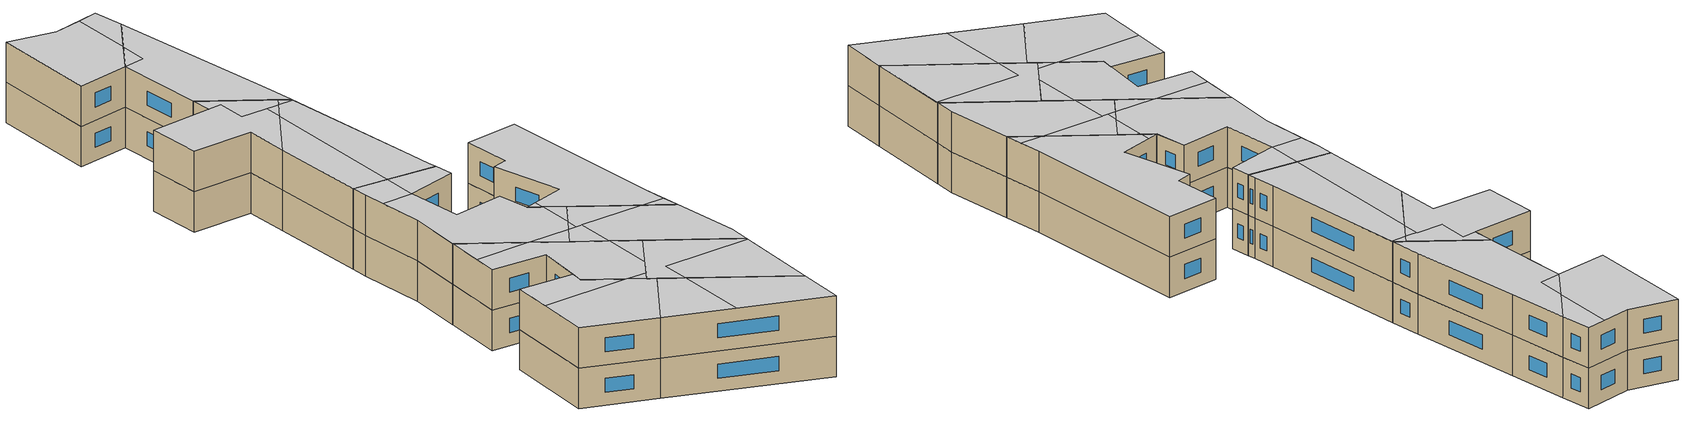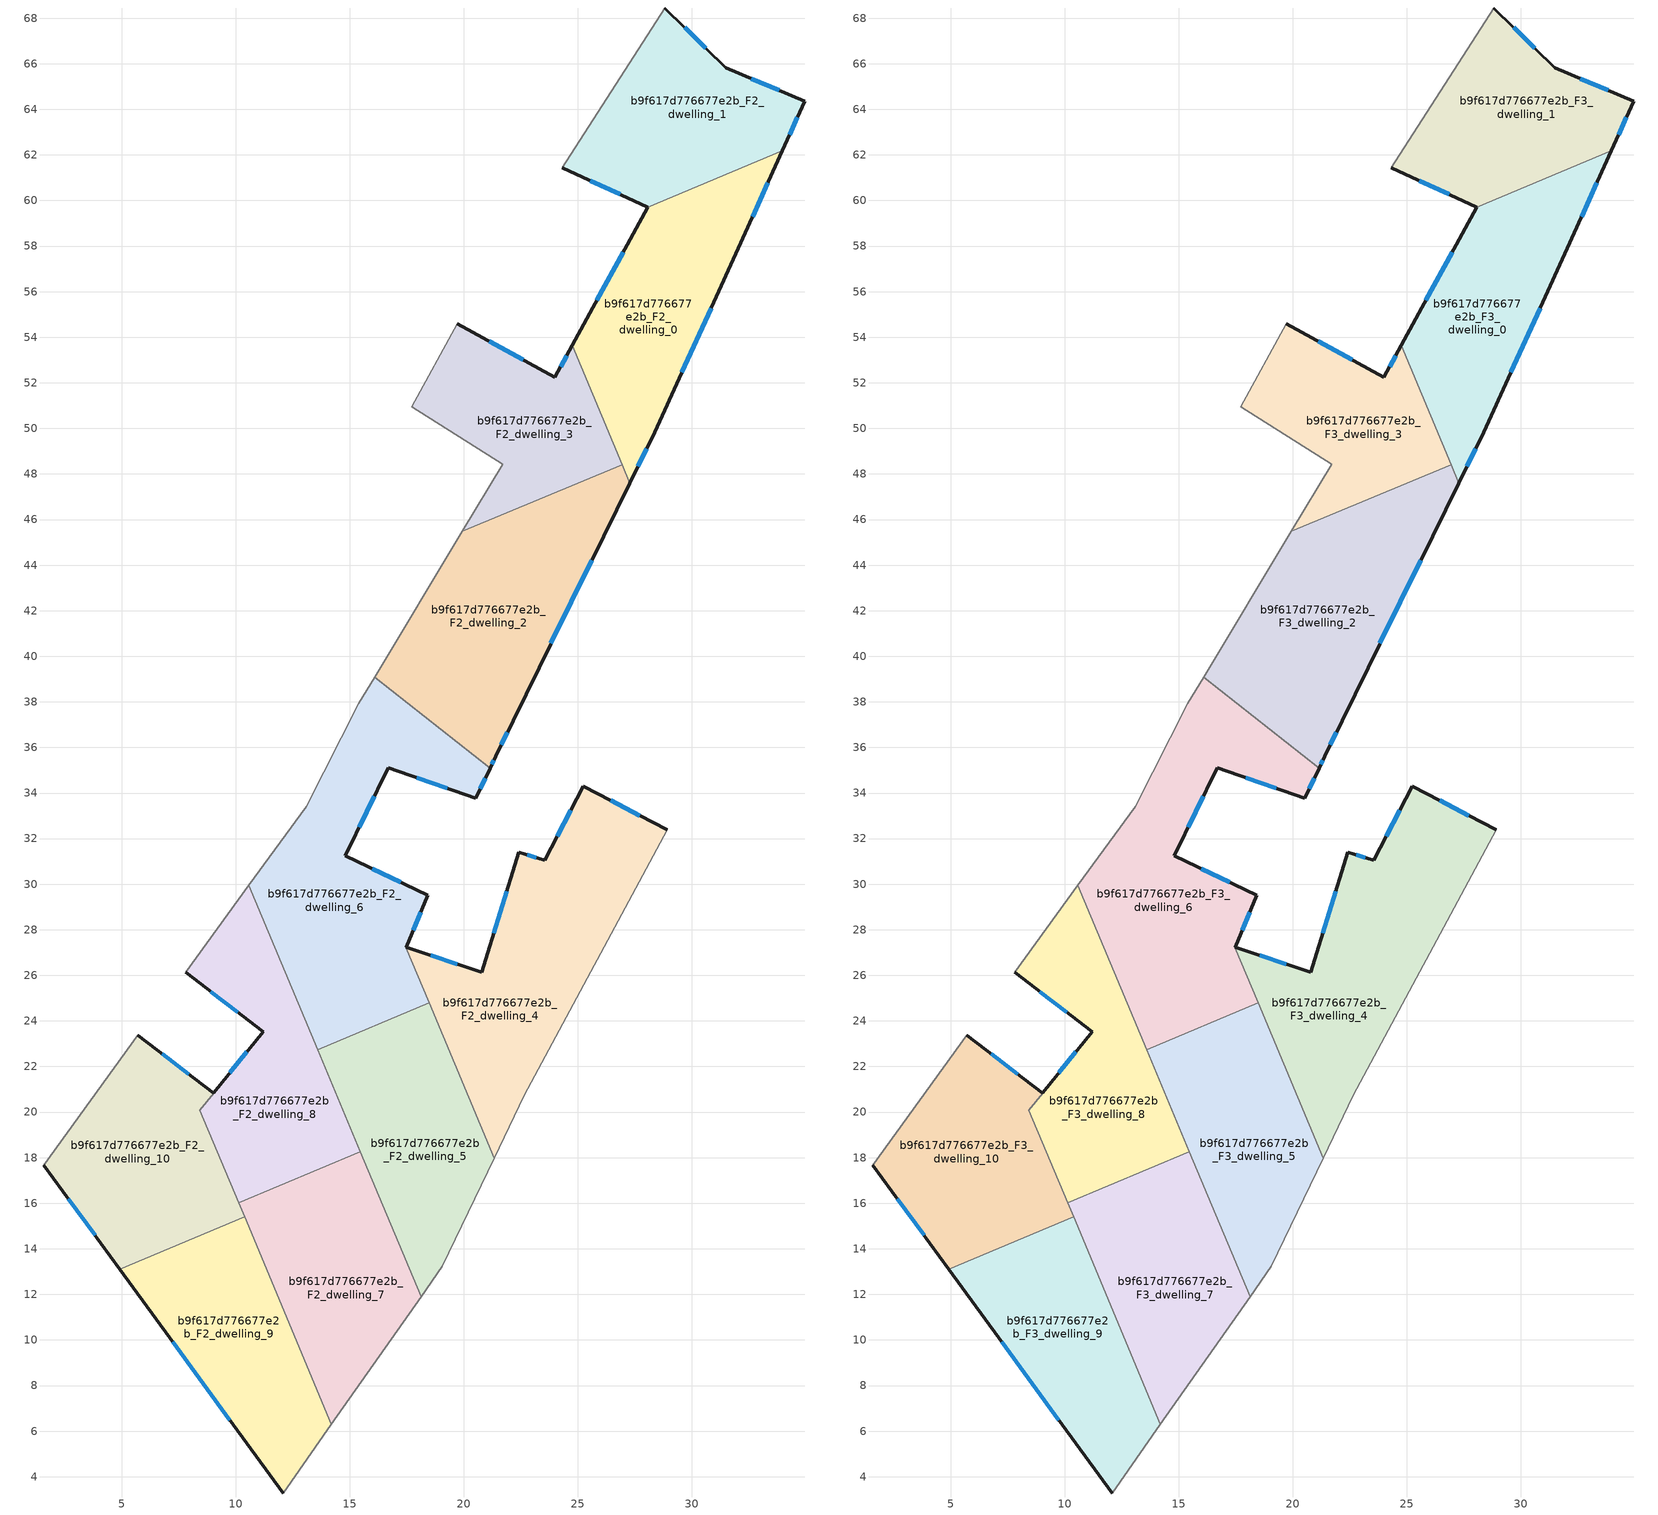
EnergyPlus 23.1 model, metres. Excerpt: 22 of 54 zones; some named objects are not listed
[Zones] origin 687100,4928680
b9f617d776677e2b_F2_dwelling_0
 floor to b9f617d776677e2b_F1_dwelling_0 (EU_floor_Construction): 33.98,62.18 32.04,57.89 28.38,49.83 27.29,47.6 24.76,53.64 28.08,59.71 z6
 wall outside (EU_wall_Construction): 28.08,59.71 24.76,53.64 / 27.29,47.6 28.38,49.83 32.04,57.89 33.98,62.18 z6:9
 wall to b9f617d776677e2b_F2_dwelling_1 (EU_wall_Construction): 33.98,62.18 28.08,59.71 z6:9
 wall to b9f617d776677e2b_F2_dwelling_3 (EU_wall_Construction): 24.76,53.64 26.95,48.41 z6:9
 wall to b9f617d776677e2b_F2_dwelling_2 (EU_wall_Construction): 26.95,48.41 27.29,47.6 z6:9
 window (EU_Window_Construction): 27,57.74 25.84,55.61 / 32.67,59.29 33.35,60.79 / 29.57,52.45 30.85,55.27 / 27.64,48.33 28.03,49.11 z6.98:8.02
b9f617d776677e2b_F2_dwelling_1
 floor to b9f617d776677e2b_F1_dwelling_1 (EU_floor_Construction): 34.96,64.36 33.98,62.18 28.08,59.71 24.32,61.43 28.83,68.45 31.49,65.82 z6
 wall outside (EU_wall_Construction): 24.32,61.43 28.08,59.71 / 33.98,62.18 34.96,64.36 31.49,65.82 28.83,68.45 z6:9
 wall adiabatic (EU_wall_Construction): 28.83,68.45 24.32,61.43 z6:9
 window (EU_Window_Construction): 25.55,60.87 26.86,60.27 / 30.63,66.68 29.7,67.59 / 33.84,64.84 32.62,65.35 / 34.3,62.89 34.64,63.65 z6.98:8.02
b9f617d776677e2b_F2_dwelling_10
 floor to b9f617d776677e2b_F1_dwelling_10 (EU_floor_Construction): 9.02,20.83 8.42,20.08 10.38,15.4 4.91,13.11 1.57,17.67 5.69,23.37 z6
 wall outside (EU_wall_Construction): 1.57,17.67 4.91,13.11 / 9.02,20.83 5.69,23.37 z6:9
 wall to b9f617d776677e2b_F2_dwelling_8 (EU_wall_Construction): 10.12,16.01 8.42,20.08 9.02,20.83 z6:9
 wall to b9f617d776677e2b_F2_dwelling_9 (EU_wall_Construction): 4.91,13.11 10.38,15.4 z6:9
 wall adiabatic (EU_wall_Construction): 5.69,23.37 1.57,17.67 z6:9
 wall to b9f617d776677e2b_F2_dwelling_7 (EU_wall_Construction): 10.38,15.4 10.12,16.01 z6:9
 window (EU_Window_Construction): 2.66,16.19 3.82,14.59 / 7.94,21.66 6.78,22.55 z6.98:8.02
b9f617d776677e2b_F2_dwelling_2
 floor to b9f617d776677e2b_F1_dwelling_2 (EU_floor_Construction): 26.95,48.41 27.29,47.6 22.16,37.17 21.4,35.61 21.16,35.09 16.09,39.08 19.94,45.48 z6
 wall outside (EU_wall_Construction): 21.16,35.09 21.4,35.61 22.16,37.17 27.29,47.6 z6:9
 wall to b9f617d776677e2b_F2_dwelling_6 (EU_wall_Construction): 16.09,39.08 21.16,35.09 z6:9
 wall adiabatic (EU_wall_Construction): 19.94,45.48 16.09,39.08 z6:9
 wall to b9f617d776677e2b_F2_dwelling_3 (EU_wall_Construction): 26.95,48.41 19.94,45.48 z6:9
 window (EU_Window_Construction): 23.83,40.57 25.62,44.21 / 21.65,36.12 21.92,36.67 / 21.24,35.26 21.32,35.44 z6.98:8.02
b9f617d776677e2b_F2_dwelling_3
 floor to b9f617d776677e2b_F1_dwelling_3 (EU_floor_Construction): 24.76,53.64 26.95,48.41 19.94,45.48 21.71,48.43 17.72,50.95 19.72,54.59 24,52.25 z6
 wall outside (EU_wall_Construction): 24.76,53.64 24,52.25 19.72,54.59 z6:9
 wall adiabatic (EU_wall_Construction): 19.72,54.59 17.72,50.95 21.71,48.43 19.94,45.48 z6:9
 window (EU_Window_Construction): 22.61,53.01 21.12,53.83 / 24.51,53.19 24.25,52.7 z6.98:8.02
b9f617d776677e2b_F2_dwelling_4
 floor to b9f617d776677e2b_F1_dwelling_4 (EU_floor_Construction): 28.92,32.38 22.65,20.74 21.33,17.98 17.46,27.23 17.48,27.23 20.79,26.12 22.42,31.39 23.56,31.04 25.25,34.29 z6
 wall outside (EU_wall_Construction): 28.92,32.38 25.25,34.29 23.56,31.04 22.42,31.39 20.79,26.12 17.48,27.23 17.46,27.23 z6:9
 wall adiabatic (EU_wall_Construction): 21.33,17.98 22.65,20.74 28.92,32.38 z6:9
 wall to b9f617d776677e2b_F2_dwelling_5 (EU_wall_Construction): 18.48,24.79 21.33,17.98 z6:9
 wall to b9f617d776677e2b_F2_dwelling_6 (EU_wall_Construction): 17.46,27.23 18.48,24.79 z6:9
 window (EU_Window_Construction): 19.72,26.48 18.56,26.87 / 21.89,29.68 21.32,27.84 / 23.19,31.16 22.79,31.28 / 24.7,33.24 24.11,32.1 / 27.73,33.01 26.45,33.67 z6.98:8.02
b9f617d776677e2b_F2_dwelling_5
 floor to b9f617d776677e2b_F1_dwelling_5 (EU_floor_Construction): 18.48,24.79 21.33,17.98 19.06,13.22 18.13,11.9 13.59,22.75 z6
 wall to b9f617d776677e2b_F2_dwelling_6 (EU_wall_Construction): 18.48,24.79 13.59,22.75 z6:9
 wall adiabatic (EU_wall_Construction): 18.13,11.9 19.06,13.22 21.33,17.98 z6:9
 wall to b9f617d776677e2b_F2_dwelling_7 (EU_wall_Construction): 15.47,18.25 18.13,11.9 z6:9
 wall to b9f617d776677e2b_F2_dwelling_8 (EU_wall_Construction): 13.59,22.74 15.47,18.25 z6:9
b9f617d776677e2b_F2_dwelling_6
 floor to b9f617d776677e2b_F1_dwelling_6 (EU_floor_Construction): 21.16,35.09 20.53,33.76 16.68,35.11 14.8,31.24 18.41,29.51 17.46,27.23 18.48,24.79 13.59,22.75 10.57,29.95 13.08,33.4 15.4,37.93 16.09,39.08 z6
 wall outside (EU_wall_Construction): 17.48,27.23 18.41,29.51 14.8,31.24 16.68,35.11 20.53,33.76 21.16,35.09 z6:9
 wall adiabatic (EU_wall_Construction): 16.09,39.08 15.4,37.93 13.08,33.4 10.57,29.95 z6:9
 wall to b9f617d776677e2b_F2_dwelling_8 (EU_wall_Construction): 10.57,29.95 13.59,22.75 z6:9
 window (EU_Window_Construction): 20.74,34.19 20.95,34.66 / 17.94,34.67 19.28,34.2 / 15.42,32.5 16.07,33.86 / 17.24,30.08 15.98,30.68 / 17.78,27.97 18.11,28.77 z6.98:8.02
b9f617d776677e2b_F2_dwelling_7
 floor to b9f617d776677e2b_F1_dwelling_7 (EU_floor_Construction): 15.47,18.25 18.13,11.9 14.19,6.3 10.12,16.01 z6
 wall adiabatic (EU_wall_Construction): 14.19,6.3 18.13,11.9 z6:9
 wall to b9f617d776677e2b_F2_dwelling_8 (EU_wall_Construction): 15.47,18.25 10.12,16.01 z6:9
 wall to b9f617d776677e2b_F2_dwelling_9 (EU_wall_Construction): 10.38,15.4 14.19,6.3 z6:9
b9f617d776677e2b_F2_dwelling_8
 floor to b9f617d776677e2b_F1_dwelling_8 (EU_floor_Construction): 10.57,29.95 15.47,18.25 10.12,16.01 8.42,20.08 11.19,23.53 7.79,26.12 z6
 wall outside (EU_wall_Construction): 7.79,26.12 11.19,23.53 9.03,20.84 z6:9
 wall adiabatic (EU_wall_Construction): 10.57,29.95 7.79,26.12 z6:9
 window (EU_Window_Construction): 10.49,22.66 9.73,21.71 / 8.9,25.28 10.09,24.38 z6.98:8.02
b9f617d776677e2b_F2_dwelling_9
 floor to b9f617d776677e2b_F1_dwelling_9 (EU_floor_Construction): 10.38,15.4 14.19,6.3 12.07,3.29 4.91,13.11 z6
 wall outside (EU_wall_Construction): 4.91,13.11 12.07,3.29 z6:9
 wall adiabatic (EU_wall_Construction): 12.07,3.29 14.19,6.3 z6:9
 window (EU_Window_Construction): 7.24,9.91 9.74,6.48 z6.98:8.02
b9f617d776677e2b_F3_dwelling_0
 floor to b9f617d776677e2b_F2_dwelling_0 (EU_floor_Construction): 33.98,62.18 32.04,57.89 28.38,49.83 27.29,47.6 24.76,53.64 28.08,59.71 z9
 wall outside (EU_wall_Construction): 28.08,59.71 24.76,53.64 / 27.29,47.6 28.38,49.83 32.04,57.89 33.98,62.18 z9:12
 wall to b9f617d776677e2b_F3_dwelling_1 (EU_wall_Construction): 33.98,62.18 28.08,59.71 z9:12
 wall to b9f617d776677e2b_F3_dwelling_3 (EU_wall_Construction): 24.76,53.64 26.95,48.41 z9:12
 wall to b9f617d776677e2b_F3_dwelling_2 (EU_wall_Construction): 26.95,48.41 27.29,47.6 z9:12
 window (EU_Window_Construction): 27,57.74 25.84,55.61 / 32.67,59.29 33.35,60.79 / 29.57,52.45 30.85,55.27 / 27.64,48.33 28.03,49.11 z9.98:11.02
 ceiling to b9f617d776677e2b_F4_dwelling_0 (EU_floor_Construction): 28.38,49.83 32.04,57.89 33.98,62.18 30.84,60.87 29.64,59 28.08,59.71 24.99,54.05 24.94,53.96 24.76,53.64 27.29,47.6 z12
 ceiling to b9f617d776677e2b_F4_dwelling_1 (EU_floor_Construction): 29.64,59 30.84,60.87 28.08,59.71 z12
b9f617d776677e2b_F3_dwelling_1
 floor to b9f617d776677e2b_F2_dwelling_1 (EU_floor_Construction): 34.96,64.36 33.98,62.18 28.08,59.71 24.32,61.43 28.83,68.45 31.49,65.82 z9
 wall outside (EU_wall_Construction): 24.32,61.43 28.08,59.71 / 33.98,62.18 34.96,64.36 31.49,65.82 28.83,68.45 z9:12
 wall adiabatic (EU_wall_Construction): 28.83,68.45 24.32,61.43 z9:12
 window (EU_Window_Construction): 25.55,60.87 26.86,60.27 / 30.63,66.68 29.7,67.59 / 33.84,64.84 32.62,65.35 / 34.3,62.89 34.64,63.65 z9.98:11.02
 ceiling to b9f617d776677e2b_F4_dwelling_1 (EU_floor_Construction): 30.84,60.87 33.5,64.98 31.49,65.82 28.83,68.45 24.32,61.43 28.08,59.71 z12
 ceiling to b9f617d776677e2b_F4_dwelling_0 (EU_floor_Construction): 33.98,62.18 34.96,64.36 33.5,64.98 30.84,60.87 z12
b9f617d776677e2b_F3_dwelling_10
 floor to b9f617d776677e2b_F2_dwelling_10 (EU_floor_Construction): 9.02,20.83 8.42,20.08 10.38,15.4 4.91,13.11 1.57,17.67 5.69,23.37 z9
 wall outside (EU_wall_Construction): 1.57,17.67 4.91,13.11 / 9.02,20.83 5.69,23.37 z9:12
 wall to b9f617d776677e2b_F3_dwelling_8 (EU_wall_Construction): 10.12,16.01 8.42,20.08 9.02,20.83 z9:12
 wall to b9f617d776677e2b_F3_dwelling_9 (EU_wall_Construction): 4.91,13.11 10.38,15.4 z9:12
 wall adiabatic (EU_wall_Construction): 5.69,23.37 1.57,17.67 z9:12
 wall to b9f617d776677e2b_F3_dwelling_7 (EU_wall_Construction): 10.38,15.4 10.12,16.01 z9:12
 window (EU_Window_Construction): 2.66,16.19 3.82,14.59 / 7.94,21.66 6.78,22.55 z9.98:11.02
 ceiling to b9f617d776677e2b_F4_dwelling_9 (EU_floor_Construction): 10.38,15.4 9.62,17.23 3.92,20.92 1.57,17.67 4.91,13.11 z12
 ceiling to b9f617d776677e2b_F4_dwelling_7 (EU_floor_Construction): 9.62,17.23 8.42,20.08 9.02,20.83 5.69,23.37 3.92,20.92 z12
b9f617d776677e2b_F3_dwelling_2
 floor to b9f617d776677e2b_F2_dwelling_2 (EU_floor_Construction): 26.95,48.41 27.29,47.6 22.16,37.17 21.4,35.61 21.16,35.09 16.09,39.08 19.94,45.48 z9
 wall outside (EU_wall_Construction): 21.16,35.09 21.4,35.61 22.16,37.17 27.29,47.6 z9:12
 wall to b9f617d776677e2b_F3_dwelling_6 (EU_wall_Construction): 16.09,39.08 21.16,35.09 z9:12
 wall adiabatic (EU_wall_Construction): 19.94,45.48 16.09,39.08 z9:12
 wall to b9f617d776677e2b_F3_dwelling_3 (EU_wall_Construction): 26.95,48.41 19.94,45.48 z9:12
 window (EU_Window_Construction): 23.83,40.57 25.62,44.21 / 21.65,36.12 21.92,36.67 / 21.24,35.26 21.32,35.44 z9.98:11.02
 ceiling to b9f617d776677e2b_F4_dwelling_2 (EU_floor_Construction): 22.16,37.17 27.23,47.49 26.26,48.12 24.66,47.46 18.18,37.43 21.16,35.09 21.4,35.61 z12
 ceiling to b9f617d776677e2b_F4_dwelling_3 (EU_floor_Construction): 18.18,37.43 24.66,47.46 19.94,45.48 16.09,39.08 z12
 ceiling to b9f617d776677e2b_F4_dwelling_0 (EU_floor_Construction): 27.23,47.49 27.29,47.6 26.95,48.41 26.26,48.12 z12
b9f617d776677e2b_F3_dwelling_3
 floor to b9f617d776677e2b_F2_dwelling_3 (EU_floor_Construction): 24.76,53.64 26.95,48.41 19.94,45.48 21.71,48.43 17.72,50.95 19.72,54.59 24,52.25 z9
 wall outside (EU_wall_Construction): 24.76,53.64 24,52.25 19.72,54.59 z9:12
 wall adiabatic (EU_wall_Construction): 19.72,54.59 17.72,50.95 21.71,48.43 19.94,45.48 z9:12
 window (EU_Window_Construction): 22.61,53.01 21.12,53.83 / 24.51,53.19 24.25,52.7 z9.98:11.02
 ceiling to b9f617d776677e2b_F4_dwelling_3 (EU_floor_Construction): 24.66,47.46 25.44,48.65 23.68,49.79 24.94,51.74 24,52.25 19.72,54.59 17.72,50.95 21.71,48.43 19.94,45.48 z12
 ceiling to b9f617d776677e2b_F4_dwelling_0 (EU_floor_Construction): 26.95,48.41 24.76,53.64 24.22,52.65 24.16,52.54 24.07,52.38 24,52.25 24.94,51.74 23.68,49.79 26.26,48.12 z12
 ceiling to b9f617d776677e2b_F4_dwelling_2 (EU_floor_Construction): 26.26,48.12 25.44,48.65 24.66,47.46 z12
b9f617d776677e2b_F3_dwelling_4
 floor to b9f617d776677e2b_F2_dwelling_4 (EU_floor_Construction): 28.92,32.38 22.65,20.74 21.33,17.98 17.46,27.23 17.48,27.23 20.79,26.12 22.42,31.39 23.56,31.04 25.25,34.29 z9
 wall outside (EU_wall_Construction): 28.92,32.38 25.25,34.29 23.56,31.04 22.42,31.39 20.79,26.12 17.48,27.23 17.46,27.23 z9:12
 wall adiabatic (EU_wall_Construction): 21.33,17.98 22.65,20.74 28.92,32.38 z9:12
 wall to b9f617d776677e2b_F3_dwelling_5 (EU_wall_Construction): 18.48,24.79 21.33,17.98 z9:12
 wall to b9f617d776677e2b_F3_dwelling_6 (EU_wall_Construction): 17.46,27.23 18.48,24.79 z9:12
 window (EU_Window_Construction): 19.72,26.48 18.56,26.87 / 21.89,29.68 21.32,27.84 / 23.19,31.16 22.79,31.28 / 24.7,33.24 24.11,32.1 / 27.73,33.01 26.45,33.67 z9.98:11.02
 ceiling to b9f617d776677e2b_F4_dwelling_4 (EU_floor_Construction): 22.65,20.74 28.92,32.38 25.25,34.29 23.56,31.04 22.42,31.39 20.79,26.12 18.32,26.95 17.87,26.26 20.42,20.17 21.92,19.2 z12
 ceiling to b9f617d776677e2b_F4_dwelling_6 (EU_floor_Construction): 21.33,17.98 21.92,19.2 20.42,20.17 z12
 ceiling to b9f617d776677e2b_F4_dwelling_5 (EU_floor_Construction): 17.87,26.26 18.32,26.95 17.48,27.23 17.46,27.23 z12
b9f617d776677e2b_F3_dwelling_5
 floor to b9f617d776677e2b_F2_dwelling_5 (EU_floor_Construction): 18.48,24.79 21.33,17.98 19.06,13.22 18.13,11.9 13.59,22.75 z9
 wall to b9f617d776677e2b_F3_dwelling_6 (EU_wall_Construction): 18.48,24.79 13.59,22.75 z9:12
 wall adiabatic (EU_wall_Construction): 18.13,11.9 19.06,13.22 21.33,17.98 z9:12
 wall to b9f617d776677e2b_F3_dwelling_7 (EU_wall_Construction): 15.47,18.25 18.13,11.9 z9:12
 wall to b9f617d776677e2b_F3_dwelling_8 (EU_wall_Construction): 13.59,22.74 15.47,18.25 z9:12
 ceiling to b9f617d776677e2b_F4_dwelling_6 (EU_floor_Construction): 19.06,13.22 21.33,17.98 20.42,20.17 16.24,22.87 14.6,20.34 18.13,11.9 z12
 ceiling to b9f617d776677e2b_F4_dwelling_4 (EU_floor_Construction): 20.42,20.17 18.48,24.79 16.35,23.9 15.85,23.12 z12
 ceiling to b9f617d776677e2b_F4_dwelling_5 (EU_floor_Construction): 15.85,23.12 16.35,23.9 15.32,23.47 z12
 ceiling to b9f617d776677e2b_F4_dwelling_7 (EU_floor_Construction): 14.6,20.34 16.24,22.87 15.32,23.47 13.59,22.75 z12
b9f617d776677e2b_F3_dwelling_6
 floor to b9f617d776677e2b_F2_dwelling_6 (EU_floor_Construction): 21.16,35.09 20.53,33.76 16.68,35.11 14.8,31.24 18.41,29.51 17.46,27.23 18.48,24.79 13.59,22.75 10.57,29.95 13.08,33.4 15.4,37.93 16.09,39.08 z9
 wall outside (EU_wall_Construction): 17.48,27.23 18.41,29.51 14.8,31.24 16.68,35.11 20.53,33.76 21.16,35.09 z9:12
 wall adiabatic (EU_wall_Construction): 16.09,39.08 15.4,37.93 13.08,33.4 10.57,29.95 z9:12
 wall to b9f617d776677e2b_F3_dwelling_8 (EU_wall_Construction): 10.57,29.95 13.59,22.75 z9:12
 window (EU_Window_Construction): 20.74,34.19 20.95,34.66 / 17.94,34.67 19.28,34.2 / 15.42,32.5 16.07,33.86 / 17.24,30.08 15.98,30.68 / 17.78,27.97 18.11,28.77 z9.98:11.02
 ceiling to b9f617d776677e2b_F4_dwelling_5 (EU_floor_Construction): 16.35,23.9 17.87,26.26 17.46,27.23 18.41,29.51 14.8,31.24 16.68,35.11 16.72,35.1 14.64,36.45 13.08,33.4 10.57,29.95 12.53,25.27 15.32,23.47 z12
 ceiling to b9f617d776677e2b_F4_dwelling_2 (EU_floor_Construction): 20.53,33.76 21.16,35.09 18.18,37.43 16.69,35.12 16.72,35.1 z12
 ceiling adiabatic (EU_roof_Construction): 15.32,23.47 12.54,25.27 13.59,22.75 z12
 ceiling to b9f617d776677e2b_F4_dwelling_4 (EU_floor_Construction): 18.48,24.79 17.87,26.26 16.35,23.9 z12
 ceiling to b9f617d776677e2b_F4_dwelling_3 (EU_floor_Construction): 16.69,35.12 18.18,37.43 16.09,39.08 15.4,37.93 14.64,36.45 z12
b9f617d776677e2b_F3_dwelling_7
 floor to b9f617d776677e2b_F2_dwelling_7 (EU_floor_Construction): 15.47,18.25 18.13,11.9 14.19,6.3 10.12,16.01 z9
 wall adiabatic (EU_wall_Construction): 14.19,6.3 18.13,11.9 z9:12
 wall to b9f617d776677e2b_F3_dwelling_8 (EU_wall_Construction): 15.47,18.25 10.12,16.01 z9:12
 wall to b9f617d776677e2b_F3_dwelling_9 (EU_wall_Construction): 10.38,15.4 14.19,6.3 z9:12
 ceiling to b9f617d776677e2b_F4_dwelling_8 (EU_floor_Construction): 14.19,6.3 18.05,11.78 12.34,15.47 11.13,13.6 z12
 ceiling adiabatic (EU_roof_Construction): 18.05,11.78 18.13,11.9 15.47,18.25 10.12,16.01 11.13,13.6 12.34,15.47 z12
b9f617d776677e2b_F3_dwelling_8
 floor to b9f617d776677e2b_F2_dwelling_8 (EU_floor_Construction): 10.57,29.95 15.47,18.25 10.12,16.01 8.42,20.08 11.19,23.53 7.79,26.12 z9
 wall outside (EU_wall_Construction): 7.79,26.12 11.19,23.53 9.03,20.84 z9:12
 wall adiabatic (EU_wall_Construction): 10.57,29.95 7.79,26.12 z9:12
 window (EU_Window_Construction): 10.49,22.66 9.73,21.71 / 8.9,25.28 10.09,24.38 z9.98:11.02
 ceiling to b9f617d776677e2b_F4_dwelling_7 (EU_floor_Construction): 12.43,16.98 14.6,20.34 12.54,25.27 8.89,27.63 7.79,26.12 11.19,23.53 8.42,20.08 9.62,17.23 10.96,16.36 z12
 ceiling to b9f617d776677e2b_F4_dwelling_5 (EU_floor_Construction): 12.53,25.27 10.57,29.95 8.89,27.63 z12
 ceiling to b9f617d776677e2b_F4_dwelling_6 (EU_floor_Construction): 15.47,18.25 14.6,20.34 12.43,16.98 z12
 ceiling to b9f617d776677e2b_F4_dwelling_9 (EU_floor_Construction): 10.96,16.36 9.62,17.23 10.13,16.02 z12
b9f617d776677e2b_F3_dwelling_9
 floor to b9f617d776677e2b_F2_dwelling_9 (EU_floor_Construction): 10.38,15.4 14.19,6.3 12.07,3.29 4.91,13.11 z9
 wall outside (EU_wall_Construction): 4.91,13.11 12.07,3.29 z9:12
 wall adiabatic (EU_wall_Construction): 12.07,3.29 14.19,6.3 z9:12
 window (EU_Window_Construction): 7.24,9.91 9.74,6.48 z9.98:11.02
 ceiling to b9f617d776677e2b_F4_dwelling_8 (EU_floor_Construction): 12.07,3.29 14.19,6.3 11.13,13.6 8.04,8.82 z12
 ceiling to b9f617d776677e2b_F4_dwelling_9 (EU_floor_Construction): 8.04,8.82 11.13,13.6 10.38,15.4 4.91,13.11 z12
[Building]
EU S2 Campaign: North Axis=0; Terrain=City; Solar Distribution=FullExterior
[Site:Location]
Bologna: Latitude=44.5; Longitude=11.25; Time Zone=1; Elevation=37
[SizingPeriod:WeatherFileDays]
AnnualSizingPeriod: Begin Month=1; Begin Day of Month=1; End Month=12; End Day of Month=31; Day of Week for Start Day=Monday; Use Weather File Daylight Saving Period=No; Use Weather File Rain and Snow Indicators=No
[MATERIAL]
EU_InternalMass_Material: Roughness=MediumRough; Thickness=0.1; Conductivity=1; Density=1800; Specific Heat=900; Thermal Absorptance=0.9; Solar Absorptance=0.7; Visible Absorptance=0.7
[MATERIAL:NOMASS] Roughness=MediumRough; Thermal Absorptance=0.9; Solar Absorptance=0.7; Visible Absorptance=0.7
Name | Thermal Resistance
EU_wall_NoMass | 0.905828
EU_roof_NoMass | 0.37593
EU_floor_NoMass | 0.67114
[WINDOWMATERIAL:SIMPLEGLAZINGSYSTEM]
EU_Window_SimpleGlazing: UFactor=4.52486; Solar Heat Gain Coefficient=0.85; Visible Transmittance=0.85
[CONSTRUCTION]
EU_wall_Construction: EU_wall_NoMass
EU_roof_Construction: EU_roof_NoMass
EU_floor_Construction: EU_floor_NoMass
EU_Window_Construction: EU_Window_SimpleGlazing
EU_InternalMass_Construction: EU_InternalMass_Material
[ZONE] Type=1; Multiplier=1; Ceiling Height=autocalculate; Floor Area=autocalculate; Part of Total Floor Area=Yes
Name | Volume
b9f617d776677e2b_F2_dwelling_0; b9f617d776677e2b_F3_dwelling_0 | 158.982
b9f617d776677e2b_F2_dwelling_1; b9f617d776677e2b_F3_dwelling_1 | 143.925
b9f617d776677e2b_F2_dwelling_10; b9f617d776677e2b_F3_dwelling_10 | 153.901
b9f617d776677e2b_F2_dwelling_2; b9f617d776677e2b_F3_dwelling_2 | 199.833
b9f617d776677e2b_F2_dwelling_3; b9f617d776677e2b_F3_dwelling_3 | 125.768
b9f617d776677e2b_F2_dwelling_4; b9f617d776677e2b_F3_dwelling_4 | 207.779
b9f617d776677e2b_F2_dwelling_5; b9f617d776677e2b_F3_dwelling_5 | 154.467
b9f617d776677e2b_F2_dwelling_6; b9f617d776677e2b_F3_dwelling_6 | 220.916
b9f617d776677e2b_F2_dwelling_7; b9f617d776677e2b_F3_dwelling_7 | 151.447
b9f617d776677e2b_F2_dwelling_8; b9f617d776677e2b_F3_dwelling_8 | 149.003
b9f617d776677e2b_F2_dwelling_9; b9f617d776677e2b_F3_dwelling_9 | 151.449
[INTERNALMASS] Construction=EU_InternalMass_Construction
Name | Zone or ZoneList | Surface Area
b9f617d776677e2b_F2_dwelling_0_EU_InternalMass | b9f617d776677e2b_F2_dwelling_0 | 52.9936
b9f617d776677e2b_F2_dwelling_1_EU_InternalMass | b9f617d776677e2b_F2_dwelling_1 | 47.975
b9f617d776677e2b_F2_dwelling_2_EU_InternalMass | b9f617d776677e2b_F2_dwelling_2 | 66.6105
b9f617d776677e2b_F2_dwelling_3_EU_InternalMass | b9f617d776677e2b_F2_dwelling_3 | 41.9224
b9f617d776677e2b_F2_dwelling_4_EU_InternalMass | b9f617d776677e2b_F2_dwelling_4 | 69.261
b9f617d776677e2b_F2_dwelling_5_EU_InternalMass | b9f617d776677e2b_F2_dwelling_5 | 51.4889
b9f617d776677e2b_F2_dwelling_6_EU_InternalMass | b9f617d776677e2b_F2_dwelling_6 | 73.6365
b9f617d776677e2b_F2_dwelling_7_EU_InternalMass | b9f617d776677e2b_F2_dwelling_7 | 50.482
b9f617d776677e2b_F2_dwelling_8_EU_InternalMass | b9f617d776677e2b_F2_dwelling_8 | 49.6682
b9f617d776677e2b_F2_dwelling_9_EU_InternalMass | b9f617d776677e2b_F2_dwelling_9 | 50.4827
b9f617d776677e2b_F2_dwelling_10_EU_InternalMass | b9f617d776677e2b_F2_dwelling_10 | 51.3006
b9f617d776677e2b_F3_dwelling_0_EU_InternalMass | b9f617d776677e2b_F3_dwelling_0 | 52.9936
b9f617d776677e2b_F3_dwelling_1_EU_InternalMass | b9f617d776677e2b_F3_dwelling_1 | 47.975
b9f617d776677e2b_F3_dwelling_2_EU_InternalMass | b9f617d776677e2b_F3_dwelling_2 | 66.6105
b9f617d776677e2b_F3_dwelling_3_EU_InternalMass | b9f617d776677e2b_F3_dwelling_3 | 41.9224
b9f617d776677e2b_F3_dwelling_4_EU_InternalMass | b9f617d776677e2b_F3_dwelling_4 | 69.261
b9f617d776677e2b_F3_dwelling_5_EU_InternalMass | b9f617d776677e2b_F3_dwelling_5 | 51.4889
b9f617d776677e2b_F3_dwelling_6_EU_InternalMass | b9f617d776677e2b_F3_dwelling_6 | 73.6365
b9f617d776677e2b_F3_dwelling_7_EU_InternalMass | b9f617d776677e2b_F3_dwelling_7 | 50.482
b9f617d776677e2b_F3_dwelling_8_EU_InternalMass | b9f617d776677e2b_F3_dwelling_8 | 49.6682
b9f617d776677e2b_F3_dwelling_9_EU_InternalMass | b9f617d776677e2b_F3_dwelling_9 | 50.4827
b9f617d776677e2b_F3_dwelling_10_EU_InternalMass | b9f617d776677e2b_F3_dwelling_10 | 51.3006
[OTHEREQUIPMENT] Fuel Type=Electricity; Design Level Calculation Method=Watts/Area; Power per Zone Floor Area=1; Fraction Latent=0; Fraction Radiant=0; Fraction Lost=0; Carbon Dioxide Generation Rate=0; EndUse Subcategory=EU_Step8_InternalGains
Name | Zone or ZoneList or Space or SpaceList | Schedule
EU_Step8_InternalGain_b9f617d776677e2b_F2_dwelling_0_f000 | b9f617d776677e2b_F2_dwelling_0 | EU_Step8_GainSchedule_b9f617d776677e2b_F2_dwelling_0_f000
EU_Step8_InternalGain_b9f617d776677e2b_F2_dwelling_1_f000 | b9f617d776677e2b_F2_dwelling_1 | EU_Step8_GainSchedule_b9f617d776677e2b_F2_dwelling_1_f000
EU_Step8_InternalGain_b9f617d776677e2b_F2_dwelling_2_f000 | b9f617d776677e2b_F2_dwelling_2 | EU_Step8_GainSchedule_b9f617d776677e2b_F2_dwelling_2_f000
EU_Step8_InternalGain_b9f617d776677e2b_F2_dwelling_3_f000 | b9f617d776677e2b_F2_dwelling_3 | EU_Step8_GainSchedule_b9f617d776677e2b_F2_dwelling_3_f000
EU_Step8_InternalGain_b9f617d776677e2b_F2_dwelling_4_f000 | b9f617d776677e2b_F2_dwelling_4 | EU_Step8_GainSchedule_b9f617d776677e2b_F2_dwelling_4_f000
EU_Step8_InternalGain_b9f617d776677e2b_F2_dwelling_5_f000 | b9f617d776677e2b_F2_dwelling_5 | EU_Step8_GainSchedule_b9f617d776677e2b_F2_dwelling_5_f000
EU_Step8_InternalGain_b9f617d776677e2b_F2_dwelling_6_f000 | b9f617d776677e2b_F2_dwelling_6 | EU_Step8_GainSchedule_b9f617d776677e2b_F2_dwelling_6_f000
EU_Step8_InternalGain_b9f617d776677e2b_F2_dwelling_7_f000 | b9f617d776677e2b_F2_dwelling_7 | EU_Step8_GainSchedule_b9f617d776677e2b_F2_dwelling_7_f000
EU_Step8_InternalGain_b9f617d776677e2b_F2_dwelling_8_f000 | b9f617d776677e2b_F2_dwelling_8 | EU_Step8_GainSchedule_b9f617d776677e2b_F2_dwelling_8_f000
EU_Step8_InternalGain_b9f617d776677e2b_F2_dwelling_9_f000 | b9f617d776677e2b_F2_dwelling_9 | EU_Step8_GainSchedule_b9f617d776677e2b_F2_dwelling_9_f000
EU_Step8_InternalGain_b9f617d776677e2b_F2_dwelling_10_f000 | b9f617d776677e2b_F2_dwelling_10 | EU_Step8_GainSchedule_b9f617d776677e2b_F2_dwelling_10_f000
EU_Step8_InternalGain_b9f617d776677e2b_F3_dwelling_0_f000 | b9f617d776677e2b_F3_dwelling_0 | EU_Step8_GainSchedule_b9f617d776677e2b_F3_dwelling_0_f000
EU_Step8_InternalGain_b9f617d776677e2b_F3_dwelling_1_f000 | b9f617d776677e2b_F3_dwelling_1 | EU_Step8_GainSchedule_b9f617d776677e2b_F3_dwelling_1_f000
EU_Step8_InternalGain_b9f617d776677e2b_F3_dwelling_2_f000 | b9f617d776677e2b_F3_dwelling_2 | EU_Step8_GainSchedule_b9f617d776677e2b_F3_dwelling_2_f000
EU_Step8_InternalGain_b9f617d776677e2b_F3_dwelling_3_f000 | b9f617d776677e2b_F3_dwelling_3 | EU_Step8_GainSchedule_b9f617d776677e2b_F3_dwelling_3_f000
EU_Step8_InternalGain_b9f617d776677e2b_F3_dwelling_4_f000 | b9f617d776677e2b_F3_dwelling_4 | EU_Step8_GainSchedule_b9f617d776677e2b_F3_dwelling_4_f000
EU_Step8_InternalGain_b9f617d776677e2b_F3_dwelling_5_f000 | b9f617d776677e2b_F3_dwelling_5 | EU_Step8_GainSchedule_b9f617d776677e2b_F3_dwelling_5_f000
EU_Step8_InternalGain_b9f617d776677e2b_F3_dwelling_6_f000 | b9f617d776677e2b_F3_dwelling_6 | EU_Step8_GainSchedule_b9f617d776677e2b_F3_dwelling_6_f000
EU_Step8_InternalGain_b9f617d776677e2b_F3_dwelling_7_f000 | b9f617d776677e2b_F3_dwelling_7 | EU_Step8_GainSchedule_b9f617d776677e2b_F3_dwelling_7_f000
EU_Step8_InternalGain_b9f617d776677e2b_F3_dwelling_8_f000 | b9f617d776677e2b_F3_dwelling_8 | EU_Step8_GainSchedule_b9f617d776677e2b_F3_dwelling_8_f000
EU_Step8_InternalGain_b9f617d776677e2b_F3_dwelling_9_f000 | b9f617d776677e2b_F3_dwelling_9 | EU_Step8_GainSchedule_b9f617d776677e2b_F3_dwelling_9_f000
EU_Step8_InternalGain_b9f617d776677e2b_F3_dwelling_10_f000 | b9f617d776677e2b_F3_dwelling_10 | EU_Step8_GainSchedule_b9f617d776677e2b_F3_dwelling_10_f000
[ZONEVENTILATION:DESIGNFLOWRATE] Schedule=EU_AlwaysOn; Design Flow Rate Calculation Method=AirChanges/Hour; Air Changes per Hour=0.73129; Ventilation Type=Natural; Fan Pressure Rise=0; Fan Total Efficiency=1; Constant Term Coefficient=1; Temperature Term Coefficient=0; Velocity Term Coefficient=0; Velocity Squared Term Coefficient=0; Minimum Indoor Temperature=-100; Maximum Indoor Temperature=100; Delta Temperature=-100; Minimum Outdoor Temperature=-100; Maximum Outdoor Temperature=100; Maximum Wind Speed=40
Name | Zone or ZoneList or Space or SpaceList
EU_ConstantAir_b9f617d776677e2b_F2_dwelling_0 | b9f617d776677e2b_F2_dwelling_0
EU_ConstantAir_b9f617d776677e2b_F2_dwelling_1 | b9f617d776677e2b_F2_dwelling_1
EU_ConstantAir_b9f617d776677e2b_F2_dwelling_2 | b9f617d776677e2b_F2_dwelling_2
EU_ConstantAir_b9f617d776677e2b_F2_dwelling_3 | b9f617d776677e2b_F2_dwelling_3
EU_ConstantAir_b9f617d776677e2b_F2_dwelling_4 | b9f617d776677e2b_F2_dwelling_4
EU_ConstantAir_b9f617d776677e2b_F2_dwelling_5 | b9f617d776677e2b_F2_dwelling_5
EU_ConstantAir_b9f617d776677e2b_F2_dwelling_6 | b9f617d776677e2b_F2_dwelling_6
EU_ConstantAir_b9f617d776677e2b_F2_dwelling_7 | b9f617d776677e2b_F2_dwelling_7
EU_ConstantAir_b9f617d776677e2b_F2_dwelling_8 | b9f617d776677e2b_F2_dwelling_8
EU_ConstantAir_b9f617d776677e2b_F2_dwelling_9 | b9f617d776677e2b_F2_dwelling_9
EU_ConstantAir_b9f617d776677e2b_F2_dwelling_10 | b9f617d776677e2b_F2_dwelling_10
EU_ConstantAir_b9f617d776677e2b_F3_dwelling_0 | b9f617d776677e2b_F3_dwelling_0
EU_ConstantAir_b9f617d776677e2b_F3_dwelling_1 | b9f617d776677e2b_F3_dwelling_1
EU_ConstantAir_b9f617d776677e2b_F3_dwelling_2 | b9f617d776677e2b_F3_dwelling_2
EU_ConstantAir_b9f617d776677e2b_F3_dwelling_3 | b9f617d776677e2b_F3_dwelling_3
EU_ConstantAir_b9f617d776677e2b_F3_dwelling_4 | b9f617d776677e2b_F3_dwelling_4
EU_ConstantAir_b9f617d776677e2b_F3_dwelling_5 | b9f617d776677e2b_F3_dwelling_5
EU_ConstantAir_b9f617d776677e2b_F3_dwelling_6 | b9f617d776677e2b_F3_dwelling_6
EU_ConstantAir_b9f617d776677e2b_F3_dwelling_7 | b9f617d776677e2b_F3_dwelling_7
EU_ConstantAir_b9f617d776677e2b_F3_dwelling_8 | b9f617d776677e2b_F3_dwelling_8
EU_ConstantAir_b9f617d776677e2b_F3_dwelling_9 | b9f617d776677e2b_F3_dwelling_9
EU_ConstantAir_b9f617d776677e2b_F3_dwelling_10 | b9f617d776677e2b_F3_dwelling_10
[HVACTEMPLATE:ZONE:IDEALLOADSAIRSYSTEM] System Availability Schedule=EU_AlwaysOn; Maximum Heating Supply Air Temperature=50; Minimum Cooling Supply Air Temperature=13; Maximum Heating Supply Air Humidity Ratio=0.0156; Minimum Cooling Supply Air Humidity Ratio=0.0077; Heating Limit=NoLimit; Cooling Limit=NoLimit; Heating Availability Schedule=EU_AlwaysOn; Cooling Availability Schedule=EU_CoolingOff; Dehumidification Control Type=ConstantSensibleHeatRatio; Cooling Sensible Heat Ratio=0.7; Dehumidification Setpoint=60; Humidification Control Type=None; Humidification Setpoint=30; Outdoor Air Method=None; Outdoor Air Flow Rate per Person=0.00944; Outdoor Air Flow Rate per Zone Floor Area=0; Outdoor Air Flow Rate per Zone=0; Demand Controlled Ventilation Type=None; Outdoor Air Economizer Type=NoEconomizer; Heat Recovery Type=None; Sensible Heat Recovery Effectiveness=0.7; Latent Heat Recovery Effectiveness=0.65
Name | Template Thermostat
b9f617d776677e2b_F2_dwelling_0 | EU_HeatOnly_b9f617d776677e2b_F2_dwelling_0
b9f617d776677e2b_F2_dwelling_1 | EU_HeatOnly_b9f617d776677e2b_F2_dwelling_1
b9f617d776677e2b_F2_dwelling_2 | EU_HeatOnly_b9f617d776677e2b_F2_dwelling_2
b9f617d776677e2b_F2_dwelling_3 | EU_HeatOnly_b9f617d776677e2b_F2_dwelling_3
b9f617d776677e2b_F2_dwelling_4 | EU_HeatOnly_b9f617d776677e2b_F2_dwelling_4
b9f617d776677e2b_F2_dwelling_5 | EU_HeatOnly_b9f617d776677e2b_F2_dwelling_5
b9f617d776677e2b_F2_dwelling_6 | EU_HeatOnly_b9f617d776677e2b_F2_dwelling_6
b9f617d776677e2b_F2_dwelling_7 | EU_HeatOnly_b9f617d776677e2b_F2_dwelling_7
b9f617d776677e2b_F2_dwelling_8 | EU_HeatOnly_b9f617d776677e2b_F2_dwelling_8
b9f617d776677e2b_F2_dwelling_9 | EU_HeatOnly_b9f617d776677e2b_F2_dwelling_9
b9f617d776677e2b_F2_dwelling_10 | EU_HeatOnly_b9f617d776677e2b_F2_dwelling_10
b9f617d776677e2b_F3_dwelling_0 | EU_HeatOnly_b9f617d776677e2b_F3_dwelling_0
b9f617d776677e2b_F3_dwelling_1 | EU_HeatOnly_b9f617d776677e2b_F3_dwelling_1
b9f617d776677e2b_F3_dwelling_2 | EU_HeatOnly_b9f617d776677e2b_F3_dwelling_2
b9f617d776677e2b_F3_dwelling_3 | EU_HeatOnly_b9f617d776677e2b_F3_dwelling_3
b9f617d776677e2b_F3_dwelling_4 | EU_HeatOnly_b9f617d776677e2b_F3_dwelling_4
b9f617d776677e2b_F3_dwelling_5 | EU_HeatOnly_b9f617d776677e2b_F3_dwelling_5
b9f617d776677e2b_F3_dwelling_6 | EU_HeatOnly_b9f617d776677e2b_F3_dwelling_6
b9f617d776677e2b_F3_dwelling_7 | EU_HeatOnly_b9f617d776677e2b_F3_dwelling_7
b9f617d776677e2b_F3_dwelling_8 | EU_HeatOnly_b9f617d776677e2b_F3_dwelling_8
b9f617d776677e2b_F3_dwelling_9 | EU_HeatOnly_b9f617d776677e2b_F3_dwelling_9
b9f617d776677e2b_F3_dwelling_10 | EU_HeatOnly_b9f617d776677e2b_F3_dwelling_10
[SIZING:ZONE] Zone Cooling Design Supply Air Temperature Input Method=SupplyAirTemperature; Zone Cooling Design Supply Air Temperature=13; Zone Heating Design Supply Air Temperature Input Method=SupplyAirTemperature; Zone Heating Design Supply Air Temperature=50; Zone Cooling Design Supply Air Humidity Ratio=0.008; Zone Heating Design Supply Air Humidity Ratio=0.008; Cooling Design Air Flow Method=DesignDay; Cooling Design Air Flow Rate=0; Cooling Minimum Air Flow per Zone Floor Area=0.000762; Cooling Minimum Air Flow=0; Cooling Minimum Air Flow Fraction=0.2; Heating Design Air Flow Method=DesignDay; Heating Design Air Flow Rate=0; Heating Maximum Air Flow per Zone Floor Area=0.002032; Heating Maximum Air Flow=0.141576; Heating Maximum Air Flow Fraction=0.3; Account for Dedicated Outdoor Air System=No; Dedicated Outdoor Air System Control Strategy=NeutralSupplyAir; Dedicated Outdoor Air Low Setpoint Temperature for Design=autosize; Dedicated Outdoor Air High Setpoint Temperature for Design=autosize; Zone Load Sizing Method=Sensible Load Only No Latent Load; Zone Latent Cooling Design Supply Air Humidity Ratio Input Method=HumidityRatioDifference; Zone Cooling Design Supply Air Humidity Ratio Difference=0.005; Zone Latent Heating Design Supply Air Humidity Ratio Input Method=HumidityRatioDifference; Zone Humidification Design Supply Air Humidity Ratio Difference=0.005
b9f617d776677e2b_F2_dwelling_0; b9f617d776677e2b_F2_dwelling_1; b9f617d776677e2b_F2_dwelling_2; b9f617d776677e2b_F2_dwelling_3; b9f617d776677e2b_F2_dwelling_4; b9f617d776677e2b_F2_dwelling_5; b9f617d776677e2b_F2_dwelling_6; b9f617d776677e2b_F2_dwelling_7; b9f617d776677e2b_F2_dwelling_8; b9f617d776677e2b_F2_dwelling_9; b9f617d776677e2b_F2_dwelling_10; b9f617d776677e2b_F3_dwelling_0; b9f617d776677e2b_F3_dwelling_1; b9f617d776677e2b_F3_dwelling_2; b9f617d776677e2b_F3_dwelling_3; b9f617d776677e2b_F3_dwelling_4; b9f617d776677e2b_F3_dwelling_5; b9f617d776677e2b_F3_dwelling_6; b9f617d776677e2b_F3_dwelling_7; b9f617d776677e2b_F3_dwelling_8; b9f617d776677e2b_F3_dwelling_9; b9f617d776677e2b_F3_dwelling_10
[SCHEDULE:CONSTANT]
Name | Hourly Value
EU_AlwaysOn | 1
EU_CoolingOff | 0
[SCHEDULE:FILE] Column Number=1; Rows to Skip at Top=0; Number of Hours of Data=8760; Column Separator=Comma; Interpolate to Timestep=No; Minutes per Item=60; Adjust Schedule for Daylight Savings=Yes
Name | File
EU_Step8_GainSchedule_b9f617d776677e2b_F2_dwelling_0_f000 | ../../schedules/b9f617d776677e2b/b9f617d776677e2b_F2_dwelling_0_f000_gain.csv
EU_Step8_GainSchedule_b9f617d776677e2b_F2_dwelling_1_f000 | ../../schedules/b9f617d776677e2b/b9f617d776677e2b_F2_dwelling_1_f000_gain.csv
EU_Step8_GainSchedule_b9f617d776677e2b_F2_dwelling_2_f000 | ../../schedules/b9f617d776677e2b/b9f617d776677e2b_F2_dwelling_2_f000_gain.csv
EU_Step8_GainSchedule_b9f617d776677e2b_F2_dwelling_3_f000 | ../../schedules/b9f617d776677e2b/b9f617d776677e2b_F2_dwelling_3_f000_gain.csv
EU_Step8_GainSchedule_b9f617d776677e2b_F2_dwelling_4_f000 | ../../schedules/b9f617d776677e2b/b9f617d776677e2b_F2_dwelling_4_f000_gain.csv
EU_Step8_GainSchedule_b9f617d776677e2b_F2_dwelling_5_f000 | ../../schedules/b9f617d776677e2b/b9f617d776677e2b_F2_dwelling_5_f000_gain.csv
EU_Step8_GainSchedule_b9f617d776677e2b_F2_dwelling_6_f000 | ../../schedules/b9f617d776677e2b/b9f617d776677e2b_F2_dwelling_6_f000_gain.csv
EU_Step8_GainSchedule_b9f617d776677e2b_F2_dwelling_7_f000 | ../../schedules/b9f617d776677e2b/b9f617d776677e2b_F2_dwelling_7_f000_gain.csv
EU_Step8_GainSchedule_b9f617d776677e2b_F2_dwelling_8_f000 | ../../schedules/b9f617d776677e2b/b9f617d776677e2b_F2_dwelling_8_f000_gain.csv
EU_Step8_GainSchedule_b9f617d776677e2b_F2_dwelling_9_f000 | ../../schedules/b9f617d776677e2b/b9f617d776677e2b_F2_dwelling_9_f000_gain.csv
EU_Step8_GainSchedule_b9f617d776677e2b_F2_dwelling_10_f000 | ../../schedules/b9f617d776677e2b/b9f617d776677e2b_F2_dwelling_10_f000_gain.csv
EU_Step8_GainSchedule_b9f617d776677e2b_F3_dwelling_0_f000 | ../../schedules/b9f617d776677e2b/b9f617d776677e2b_F3_dwelling_0_f000_gain.csv
EU_Step8_GainSchedule_b9f617d776677e2b_F3_dwelling_1_f000 | ../../schedules/b9f617d776677e2b/b9f617d776677e2b_F3_dwelling_1_f000_gain.csv
EU_Step8_GainSchedule_b9f617d776677e2b_F3_dwelling_2_f000 | ../../schedules/b9f617d776677e2b/b9f617d776677e2b_F3_dwelling_2_f000_gain.csv
EU_Step8_GainSchedule_b9f617d776677e2b_F3_dwelling_3_f000 | ../../schedules/b9f617d776677e2b/b9f617d776677e2b_F3_dwelling_3_f000_gain.csv
EU_Step8_GainSchedule_b9f617d776677e2b_F3_dwelling_4_f000 | ../../schedules/b9f617d776677e2b/b9f617d776677e2b_F3_dwelling_4_f000_gain.csv
EU_Step8_GainSchedule_b9f617d776677e2b_F3_dwelling_5_f000 | ../../schedules/b9f617d776677e2b/b9f617d776677e2b_F3_dwelling_5_f000_gain.csv
EU_Step8_GainSchedule_b9f617d776677e2b_F3_dwelling_6_f000 | ../../schedules/b9f617d776677e2b/b9f617d776677e2b_F3_dwelling_6_f000_gain.csv
EU_Step8_GainSchedule_b9f617d776677e2b_F3_dwelling_7_f000 | ../../schedules/b9f617d776677e2b/b9f617d776677e2b_F3_dwelling_7_f000_gain.csv
EU_Step8_GainSchedule_b9f617d776677e2b_F3_dwelling_8_f000 | ../../schedules/b9f617d776677e2b/b9f617d776677e2b_F3_dwelling_8_f000_gain.csv
EU_Step8_GainSchedule_b9f617d776677e2b_F3_dwelling_9_f000 | ../../schedules/b9f617d776677e2b/b9f617d776677e2b_F3_dwelling_9_f000_gain.csv
EU_Step8_GainSchedule_b9f617d776677e2b_F3_dwelling_10_f000 | ../../schedules/b9f617d776677e2b/b9f617d776677e2b_F3_dwelling_10_f000_gain.csv
